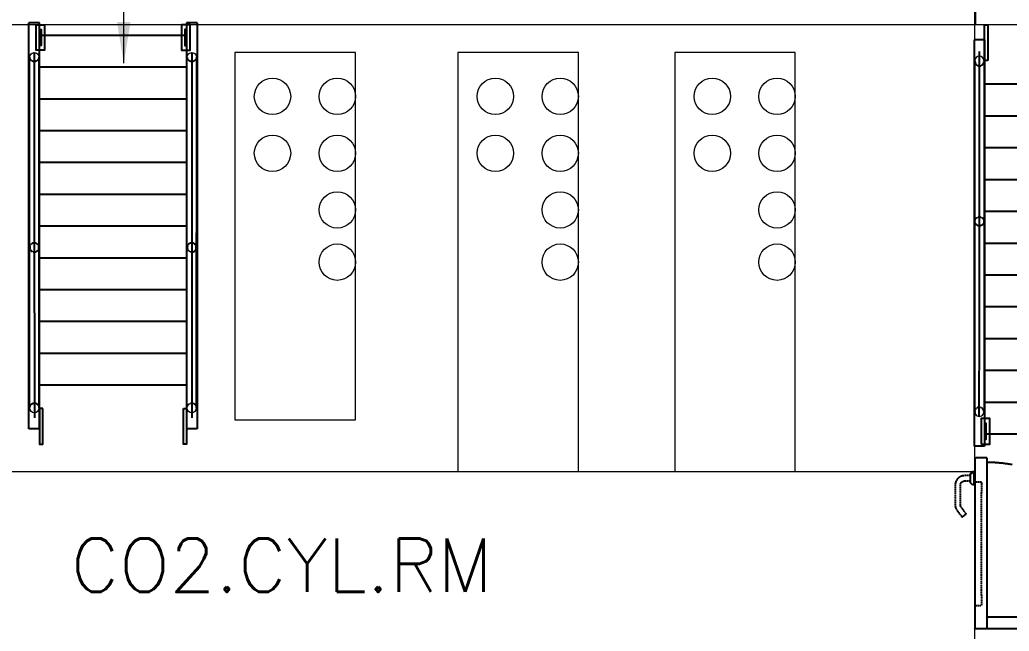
# Model space of a CAD drawing. Header units: inches. Extents: x -1413543 to -1222802, y -662286 to -549720.
# Drawn here: x -1382958 to -1375747, y -614279 to -609825 of the extents above; entities that cross this region are included whole.
import ezdxf

# ---------------------------------------------------------------- set-up
doc = ezdxf.new("R2010")
doc.units = ezdxf.units.IN
doc.header["$MEASUREMENT"] = 0
for name, pattern in [('ACAD_ISO02W100', [15, 12, -3]), ('CENTER', [2, 1.25, -0.25, 0.25, -0.25]), ('HIDDEN', [0.375, 0.25, -0.125])]:
    doc.linetypes.add(name, pattern=pattern)
doc.layers.get('0').update_dxf_attribs({"color": 1, "lineweight": 20})
for name, color, linetype in [('bd casing (6c34) - Visible', 8, 'HIDDEN'), ('bd glass (6c34) - Visible', 8, 'HIDDEN'), ('Dimension', 1, 'Continuous'), ('door (6c34) - Visible', 8, 'HIDDEN'), ('door (dd79) - Visible', 7, 'Continuous'), ('LADDER', 2, 'Continuous')]:
    doc.layers.add(name, color=color, linetype=linetype)
doc.layers.add('Door & Window & scuttle', color=2, linetype='Continuous', lineweight=25)
doc.styles.add('Romans', font='romans.shx', dxfattribs={"width": 0.8})
doc.styles.get("Standard").update_dxf_attribs({"font": 'arial.ttf'})
doc.dimstyles.new('Base Scale 1-300.1', dxfattribs={"dimscale": 300, "dimtxt": 2, "dimasz": 2, "dimexe": 1, "dimexo": 1, "dimgap": 0.7, "dimtad": 1, "dimdec": 0, "dimzin": 0, "dimdsep": 46, "dimtxsty": 'Romans', "dimcen": 0, "dimclrd": 256, "dimclre": 256, "dimclrt": 104, "dimadec": 0, "dimazin": 0, "dimtfac": 1, "dimtdec": 0, "dimtmove": 0, "dimatfit": 3, "dimfxl": 0, "dimtolj": 1, "dimtzin": 0, "dimlwd": -1, "dimlwe": -1, "dimarcsym": 0})

# ---------------------------------------------------------------- blocks, each defined once
blk = doc.blocks.new('A$C2d3c49ee')
at = {"layer": 'LADDER', "color": 0}
for p, q in [((-2216.6, -4000), (-2216.6, -5922.6, 3562.1)), ((-2166.6, -4000, 0), (-2216.6, -4000)), ((-2166.6, -4000, 0), (-2166.6, -5922.6, 3562.1)), ((-1470, -5922.6, 3562.1), (-1470, -4000, -1290.1)), ((-1420, -4000, 0), (-1470, -4000, 0)), ((-1420, -5922.6, 3562.1), (-1420, -4000)), ((-2166.6, -4208.4, 7668.8), (-1470, -4208.4, 7668.8)), ((-2166.6, -4358.9, 7668.8), (-1470, -4358.9, 7668.8)), ((-2166.6, -4509.5, 7209.3), (-1470, -4509.5, 7209.3)), ((-2166.6, -4660, 3562.1), (-1470, -4660, 3562.1)), ((-2166.6, -4810.6, 3562.1), (-1470, -4810.6, 3562.1)), ((-2166.6, -4961.3, 1136), (-1470, -4961.3, 1136)), ((-2166.6, -5111.6, 3562.1), (-1470, -5111.6, 3562.1)), ((-2166.6, -5262.2, 3562.1), (-1470, -5262.2, 3562.1)), ((-2166.6, -5412.7, 5228.8), (-1470, -5412.7, 5228.8)), ((-2166.6, -5563.3, 5228.8), (-1470, -5563.3, 5228.8)), ((-2166.6, -5713.8, 3562.1), (-1470, -5713.8, 3562.1)), ((-2166.6, -5864.3, 3562.1), (-1470, -5864.3, 3562.1)), ((-2166.6, -5864.3, 3562.1), (-1470, -5864.3, 3562.1)), ((-2166.6, -5922.6, 3562.1), (-2216.6, -5922.6, 3562.1)), ((-1420, -5922.6, 3562.1), (-1470, -5922.6, 3562.1))]:
    blk.add_line(p, q, dxfattribs=at)
at = {"layer": 'LADDER', "color": 0, "linetype": 'CENTER', "ltscale": 0.5}
for p, q in [((-2191.6, -5781.5, 3562.1), (-2191.1, -4053.2, 3562.1)), ((-1445, -5781.5, 3562.1), (-1445.6, -4053.2, 3562.1))]:
    blk.add_line(p, q, dxfattribs=at)
at = {"layer": 'LADDER', "color": 0, "lineweight": 20}
for p, q in [((-2212.5, -4098.2, 3562.1), (-2212.8, -5760.1, 3562.1)), ((-2169.6, -4098.2, 3562.1), (-2169.9, -5760.1, 3562.1)), ((-1467, -4098.2, 3562.1), (-1466.8, -5760.1, 3562.1)), ((-1424.1, -4098.2, 3562.1), (-1423.9, -5760.1, 3562.1))]:
    blk.add_line(p, q, dxfattribs=at)
at = {"layer": 'LADDER', "color": 0}
for points, elevation in [([(-2151.6, -4096.9), (-2166.6, -4096.9), (-2166.6, -3928.6), (-2151.6, -3928.6)], 0), ([(-1485, -4096.9), (-1470, -4096.9), (-1470, -3928.6), (-1485, -3928.6)], 0), ([(-2182.6, -5912.6), (-2142.6, -5912.6), (-2142.6, -5792.6), (-2182.6, -5792.6)], 3562.1), ([(-1454, -5912.6), (-1494, -5912.6), (-1494, -5792.6), (-1454, -5792.6)], 3562.1), ([(-2166.6, -5890.1), (-2158.6, -5890.1), (-2158.6, -5815.1), (-2166.6, -5815.1)], 3562.1), ([(-1470, -5890.1), (-1478, -5890.1), (-1478, -5815.1), (-1470, -5815.1)], 3562.1)]:
    blk.add_lwpolyline(points, close=True, dxfattribs=dict(at, elevation=elevation))
at = {"layer": 'LADDER', "color": 0, "linetype": 'HIDDEN', "ltscale": 0.5}
for centre in [(-2191, -4858.8, 3562.1), (-1445.6, -4858.8, 3562.1)]:
    blk.add_circle(centre, 21.5, dxfattribs=at)
at = {"layer": 'LADDER', "color": 0, "lineweight": 20}
for centre, radius, start, end in [((-2191.1, -4098.2, 3562.1), 21.4, 0.0056, 180.0056), ((-1445.6, -4098.2, 3562.1), 21.4, 359.9944, 179.9944), ((-2191.3, -5760.1, 3562.1), 21.5, 179.9969, 0), ((-1445.3, -5760.1, 3562.1), 21.5, 180, 0.0031)]:
    blk.add_arc(centre, radius, start, end, dxfattribs=at)
at = {"layer": 'LADDER', "color": 0, "linetype": 'HIDDEN', "ltscale": 0.5}
for centre, start, end in [((-2190.9, -4101.1, 3562.1), 180.0009, 354.1148), ((-1445.7, -4101.1, 3562.1), 185.8852, 359.9991), ((-2191.3, -5760.1, 3562.1), 5.8852, 179.9991), ((-1445.3, -5760.1, 3562.1), 0.0009, 174.1148)]:
    blk.add_arc(centre, 21.5, start, end, dxfattribs=at)
blk = doc.blocks.new('qwee')
at = {"layer": 'bd casing (6c34) - Visible', "color": 0}
for points in [[(541432.8, -116122.7, -11.5), (541447.8, -116122.7, -11.5), (541462.8, -116122.7, -11.5)], [(541432.8, -116122.7, -11.5), (541432.8, -116146.7, -11.5), (541432.8, -116170.7, -11.5)], [(541432.8, -116650.7, -11.5), (541432.8, -116674.7, -11.5), (541432.8, -116698.7, -11.5)], [(541462.8, -116698.7, -11.5), (541447.8, -116698.7, -11.5), (541432.8, -116698.7, -11.5)]]:
    blk.add_open_spline(points, degree=2, dxfattribs=at)
at = {"layer": 'bd glass (6c34) - Visible', "color": 0}
blk.add_open_spline([(541432.8, -116650.7, -11.5), (541432.8, -116410.7, -11.5), (541432.8, -116170.7, -11.5)], degree=2, dxfattribs=at)
at = {"layer": 'Door & Window & scuttle', "color": 0, "linetype": 'ACAD_ISO02W100', "ltscale": 10}
blk.add_arc((541416.6, -116759.7, -11.5), 731.8, 90.7066, 179.4564, dxfattribs=at)
at = {"layer": 'door (6c34) - Visible', "color": 0}
for points, knots in [([(541485.8, -116091.7, -11.5), (541490.7, -116091.7, -11.5), (541495.6, -116091.7, -11.5), (541500.4, -116091.7, -11.5), (541503.1, -116091.7, -11.5), (541505.8, -116091.7, -11.5), (541508.7, -116091.7, -11.5), (541509.5, -116091.7, -11.5), (541510.3, -116091.7, -11.5), (541511.3, -116091.7, -11.5), (541512.8, -116091.7, -11.5), (541514.6, -116091.9, -11.5), (541516.3, -116092.1, -11.5), (541520, -116092.6, -11.5), (541523.5, -116093.5, -11.5), (541526.8, -116094.8, -11.5), (541530.3, -116096.2, -11.5), (541533.7, -116098.1, -11.5), (541536.8, -116100.3, -11.5), (541539.9, -116102.6, -11.5), (541542.8, -116105.3, -11.5), (541545.2, -116108.3, -11.5), (541547.6, -116111.3, -11.5), (541549.7, -116114.6, -11.5), (541551.3, -116118.1, -11.5), (541552.8, -116121.4, -11.5), (541553.9, -116125, -11.5), (541554.5, -116128.5, -11.5), (541554.9, -116130.2, -11.5), (541555.1, -116132, -11.5), (541555.2, -116133.7, -11.5), (541555.3, -116134.9, -11.5), (541555.3, -116136.1, -11.5), (541555.3, -116137.1, -11.5), (541555.3, -116138, -11.5), (541555.3, -116138.8, -11.5), (541555.3, -116139.6, -11.5), (541555.3, -116141.9, -11.5), (541555.3, -116144.3, -11.5), (541555.3, -116146.7, -11.5), (541555.3, -116149, -11.5), (541555.3, -116151.4, -11.5), (541555.3, -116153.8, -11.5), (541555.3, -116163.2, -11.5), (541555.3, -116172.6, -11.5), (541555.3, -116182.1, -11.5), (541555.3, -116191.5, -11.5), (541555.3, -116201, -11.5), (541555.3, -116210.4, -11.5), (541555.3, -116212.8, -11.5), (541555.3, -116215.1, -11.5), (541555.3, -116217.5, -11.5), (541555.3, -116219.9, -11.5), (541555.3, -116222.2, -11.5), (541555.3, -116224.6, -11.5), (541555.3, -116225.2, -11.5), (541555.3, -116225.8, -11.5), (541555.3, -116226.5, -11.5), (541555.3, -116227.2, -11.5), (541555.3, -116227.9, -11.5), (541555.3, -116228.8, -11.5), (541555.3, -116229.5, -11.5), (541555.2, -116230.2, -11.5), (541555.2, -116231, -11.5), (541554.9, -116234, -11.5), (541554.4, -116237, -11.5), (541553.5, -116239.9, -11.5), (541552.7, -116242.9, -11.5), (541551.5, -116245.7, -11.5), (541550.1, -116248.4, -11.5), (541549.8, -116249, -11.5), (541549.4, -116249.7, -11.5), (541549, -116250.4, -11.5), (541548.6, -116251, -11.5), (541548.3, -116251.6, -11.5), (541547.8, -116252.3, -11.5), (541547.4, -116252.9, -11.5), (541546.9, -116253.6, -11.5), (541546.6, -116254.1, -11.5), (541546.2, -116254.5, -11.5), (541545.9, -116254.9, -11.5), (541545.7, -116255.3, -11.5), (541545.4, -116255.7, -11.5), (541545.1, -116256, -11.5), (541544.8, -116256.4, -11.5), (541543.7, -116258, -11.5), (541542.5, -116259.6, -11.5), (541541.3, -116261.2, -11.5), (541540.1, -116262.7, -11.5), (541538.9, -116264.3, -11.5), (541537.7, -116265.9, -11.5), (541535.3, -116269.1, -11.5), (541532.9, -116272.3, -11.5), (541530.5, -116275.5, -11.5), (541528.1, -116278.7, -11.5), (541525.7, -116281.9, -11.5), (541523.3, -116285, -11.5)], [1.795647, 1.795647, 1.795647, 1.795647, 16.373701, 16.373701, 16.373701, 24.654515, 24.654515, 24.654515, 27.283929, 27.283929, 27.283929, 32.321107, 32.321107, 32.321107, 43.237309, 43.237309, 43.237309, 54.686123, 54.686123, 54.686123, 66.367219, 66.367219, 66.367219, 77.893449, 77.893449, 77.893449, 88.905867, 88.905867, 88.905867, 94.138366, 94.138366, 94.138366, 97.475142, 97.475142, 97.475142, 100.042977, 100.042977, 100.042977, 107.077017, 107.077017, 107.077017, 114.169226, 114.169226, 114.169226, 142.496763, 142.496763, 142.496763, 170.829157, 170.829157, 170.829157, 177.916258, 177.916258, 177.916258, 184.977658, 184.977658, 184.977658, 186.904096, 186.904096, 186.904096, 189.16594, 189.16594, 189.16594, 191.395327, 191.395327, 191.395327, 200.539981, 200.539981, 200.539981, 209.665065, 209.665065, 209.665065, 211.921544, 211.921544, 211.921544, 214.180847, 214.180847, 214.180847, 216.407599, 216.407599, 216.407599, 217.898003, 217.898003, 217.898003, 219.259092, 219.259092, 219.259092, 225.229087, 225.229087, 225.229087, 231.20403, 231.20403, 231.20403, 243.15237, 243.15237, 243.15237, 255.101362, 255.101362, 255.101362, 255.101362]), ([(541503.7, -116270.3, -11.5), (541506.1, -116267.1, -11.5), (541508.5, -116263.9, -11.5), (541510.8, -116260.7, -11.5), (541513.2, -116257.6, -11.5), (541515.6, -116254.4, -11.5), (541518, -116251.2, -11.5), (541519.2, -116249.6, -11.5), (541520.4, -116248, -11.5), (541521.6, -116246.4, -11.5), (541522.8, -116244.8, -11.5), (541524, -116243.2, -11.5), (541525.2, -116241.6, -11.5), (541525.5, -116241.3, -11.5), (541525.7, -116240.9, -11.5), (541526, -116240.5, -11.5), (541526.3, -116240.2, -11.5), (541526.5, -116239.8, -11.5), (541526.7, -116239.6, -11.5), (541527, -116239.2, -11.5), (541527.1, -116239, -11.5), (541527.3, -116238.7, -11.5), (541527.5, -116238.4, -11.5), (541527.7, -116238.1, -11.5), (541527.9, -116237.8, -11.5), (541528, -116237.5, -11.5), (541528.2, -116237.2, -11.5), (541528.4, -116236.9, -11.5), (541529, -116235.7, -11.5), (541529.5, -116234.4, -11.5), (541529.9, -116233.1, -11.5), (541530.3, -116231.8, -11.5), (541530.5, -116230.4, -11.5), (541530.7, -116229.1, -11.5), (541530.7, -116228.7, -11.5), (541530.7, -116228.4, -11.5), (541530.7, -116228, -11.5), (541530.7, -116227.6, -11.5), (541530.7, -116227.1, -11.5), (541530.7, -116226.5, -11.5), (541530.7, -116225.9, -11.5), (541530.7, -116225.3, -11.5), (541530.7, -116224.6, -11.5), (541530.7, -116222.2, -11.5), (541530.7, -116219.9, -11.5), (541530.7, -116217.5, -11.5), (541530.7, -116215.1, -11.5), (541530.7, -116212.8, -11.5), (541530.7, -116210.4, -11.5), (541530.7, -116201, -11.5), (541530.7, -116191.5, -11.5), (541530.7, -116182.1, -11.5), (541530.7, -116172.6, -11.5), (541530.7, -116163.2, -11.5), (541530.7, -116153.7, -11.5), (541530.7, -116151.4, -11.5), (541530.7, -116149, -11.5), (541530.7, -116146.7, -11.5), (541530.7, -116144.3, -11.5), (541530.7, -116142, -11.5), (541530.7, -116139.5, -11.5), (541530.7, -116138.7, -11.5), (541530.7, -116137.8, -11.5), (541530.7, -116137.1, -11.5), (541530.7, -116136.4, -11.5), (541530.7, -116135.9, -11.5), (541530.7, -116135.4, -11.5), (541530.6, -116134.6, -11.5), (541530.5, -116133.8, -11.5), (541530.4, -116133, -11.5), (541530.1, -116131.4, -11.5), (541529.6, -116129.8, -11.5), (541528.9, -116128.3, -11.5), (541528.2, -116126.7, -11.5), (541527.2, -116125.2, -11.5), (541526.1, -116123.8, -11.5), (541525, -116122.5, -11.5), (541523.7, -116121.2, -11.5), (541522.3, -116120.2, -11.5), (541520.9, -116119.2, -11.5), (541519.4, -116118.3, -11.5), (541517.8, -116117.7, -11.5), (541516.2, -116117.1, -11.5), (541514.6, -116116.7, -11.5), (541513, -116116.5, -11.5), (541512.3, -116116.3, -11.5), (541511.6, -116116.3, -11.5), (541510.6, -116116.3, -11.5), (541510, -116116.3, -11.5), (541509.3, -116116.3, -11.5), (541508.5, -116116.3, -11.5), (541505.9, -116116.3, -11.5), (541503.2, -116116.3, -11.5), (541500.4, -116116.3, -11.5), (541495.7, -116116.3, -11.5), (541491, -116116.3, -11.5), (541486.4, -116116.3, -11.5)], [0, 0, 0, 0, 11.948992, 11.948992, 11.948992, 23.897801, 23.897801, 23.897801, 29.872276, 29.872276, 29.872276, 35.85081, 35.85081, 35.85081, 37.203356, 37.203356, 37.203356, 38.427182, 38.427182, 38.427182, 39.456646, 39.456646, 39.456646, 40.483304, 40.483304, 40.483304, 41.51353, 41.51353, 41.51353, 45.656856, 45.656856, 45.656856, 49.780168, 49.780168, 49.780168, 50.816029, 50.816029, 50.816029, 52.361849, 52.361849, 52.361849, 54.243136, 54.243136, 54.243136, 61.349686, 61.349686, 61.349686, 68.43025, 68.43025, 68.43025, 96.769181, 96.769181, 96.769181, 125.112929, 125.112929, 125.112929, 132.188927, 132.188927, 132.188927, 139.323117, 139.323117, 139.323117, 141.790748, 141.790748, 141.790748, 143.489566, 143.489566, 143.489566, 145.85198, 145.85198, 145.85198, 150.863874, 150.863874, 150.863874, 156.102942, 156.102942, 156.102942, 161.411952, 161.411952, 161.411952, 166.618452, 166.618452, 166.618452, 171.527424, 171.527424, 171.527424, 173.960274, 173.960274, 173.960274, 176.063873, 176.063873, 176.063873, 184.170713, 184.170713, 184.170713, 198.212156, 198.212156, 198.212156, 198.212156])]:
    blk.add_open_spline(points, degree=3, knots=knots, dxfattribs=at)
blk.add_open_spline([(541523.3, -116285, -11.5), (541513.5, -116277.7, -11.5), (541503.7, -116270.3, -11.5)], degree=2, dxfattribs=at)
at = {"layer": 'door (dd79) - Visible', "color": 0}
for p, q in [((541407.6, -116007.9, -11.5), (541407.6, -116807.9, -11.5)), ((541407.6, -116007.9, -11.5), (541458, -116007.9, -11.5)), ((541462.8, -116012.7, -11.5), (541462.8, -116803.1, -11.5)), ((541467.6, -116073.5, -11.5), (541467.6, -116134.4, -11.5)), ((541474.2, -116073.5, -11.5), (541484, -116082.2, -11.5)), ((541474.2, -116076.5, -11.5), (541484, -116085.2, -11.5)), ((541484, -116125.8, -11.5), (541484, -116082.2, -11.5)), ((541467.6, -116134.4, -11.5), (541474.2, -116134.4, -11.5)), ((541474.2, -116134.4, -11.5), (541484, -116125.8, -11.5)), ((540662.8, -116807.9, -11.5), (540662.8, -116757.5, -11.5)), ((540667.6, -116752.7, -11.5), (541402.8, -116752.7, -11.5)), ((540662.8, -116807.9, -11.5), (541458, -116807.9, -11.5))]:
    blk.add_line(p, q, dxfattribs=at)
for centre, start, end in [((541458, -116012.7, -11.5), 360, 90), ((540667.6, -116757.5, -11.5), 90, 180), ((541402.8, -116757.5, -11.5), 360, 90), ((541458, -116803.1, -11.5), 270, 0)]:
    blk.add_arc(centre, 4.8, start, end, dxfattribs=at)
for points, degree in [([(541467.6, -116073.5, -11.5), (541470.9, -116073.5, -11.5), (541474.2, -116073.5, -11.5)], 2), ([(541467.6, -116076.5, -11.5), (541470.9, -116076.5, -11.5), (541474.2, -116076.5, -11.5)], 2), ([(541484, -116091.7, -11.5), (541484.6, -116091.7, -11.5), (541485.2, -116091.7, -11.5), (541485.8, -116091.7, -11.5)], 3), ([(541486.4, -116116.3, -11.5), (541485.6, -116116.3, -11.5), (541484.8, -116116.3, -11.5), (541484, -116116.3, -11.5)], 3), ([(541407.6, -116752.7, -11.5), (541407.6, -116777.9, -11.5), (541407.6, -116803.1, -11.5)], 2)]:
    blk.add_open_spline(points, degree=degree, dxfattribs=at)
blk = doc.blocks.new('344')
at = {"color": 0, "xscale": -1.166284279373328, "yscale": 1.166284279373328, "zscale": 1.166284279373328}
blk.add_blockref('qwee', (1172202.6, 20597.9, 13.4), dxfattribs=at)

msp = doc.modelspace()

# ---------------------------------------------------------------- linework, layer by layer
at = {"color": 0, "ltscale": 30}
for points in [[(-1375996.6, -618760), (-1375996.6, -604660.4)], [(-1375829.6, -609862.2), (-1384923.9, -609862.2), (-1384923.9, -611156.2), (-1390129.3, -611156.2), (-1390129.3, -612506.2), (-1398407.3, -612506.2)], [(-1383936.4, -610352.2), (-1383936.4, -613116.1), (-1375996.6, -613116.1)]]:
    msp.add_lwpolyline(points, dxfattribs=at)
for points in [[(-1375989.1, -608599.1), (-1374566, -608599.1), (-1374566, -609862.2), (-1375989.1, -609862.2)], [(-1380511.6, -610062.4), (-1381389.9, -610062.4), (-1381389.9, -612740.7), (-1380511.6, -612740.7)], [(-1378887.1, -610062.4), (-1379765.5, -610062.4), (-1379765.5, -613116.1), (-1378887.1, -613116.1)], [(-1377306.5, -610062.4), (-1378184.8, -610062.4), (-1378184.8, -613116.1), (-1377306.5, -613116.1)]]:
    msp.add_lwpolyline(points, close=True, dxfattribs=at)
for centre in [(-1381116.4, -610382.7), (-1380644, -610382.7), (-1379491.9, -610382.7), (-1379019.6, -610382.7), (-1377911.2, -610382.7), (-1377438.9, -610382.7), (-1381116.4, -610797.9), (-1380644, -610797.9), (-1379491.9, -610797.9), (-1379019.6, -610797.9), (-1377911.2, -610797.9), (-1377438.9, -610797.9), (-1380644, -611209.8), (-1379019.6, -611209.8), (-1377438.9, -611209.8), (-1380644, -611590.7), (-1379019.6, -611590.7), (-1377438.9, -611590.7)]:
    msp.add_circle(centre, 132.5, dxfattribs=at)

# ---------------------------------------------------------------- block references
at = {"color": 0, "xscale": 1.336340955652392, "yscale": 1.336340955652392, "zscale": 1.336340955652392}
msp.add_blockref('344', (-2098560.3, -459736.9), dxfattribs=at)
at = {"layer": 'Dimension', "color": 0, "linetype": 'Continuous', "ltscale": 0.5, "xscale": -1.53909753161822, "yscale": 1.53909753161822, "zscale": 1.53909753161822, "rotation": 180}
msp.add_blockref('A$C2d3c49ee', (-1379479.7, -618962.2, -5482.4), dxfattribs=at)
at = {"layer": 'Dimension', "color": 0, "linetype": 'Continuous', "ltscale": 0.5, "xscale": 1.53909753161822, "yscale": 1.53909753161822, "zscale": 1.53909753161822}
msp.add_blockref('A$C2d3c49ee', (-1372591.6, -603815.6, -5482.4), dxfattribs=at)

# ---------------------------------------------------------------- texts
at = {"color": 0, "ltscale": 30, "insert": (-1382584.7, -613602.9), "char_height": 389.726, "attachment_point": 1}
msp.add_mtext_dynamic_manual_height_columns('{\\Fromans|c0;CO2.CYL.RM}', width=660.143, gutter_width=37.5, heights=[0], dxfattribs=at)

# ---------------------------------------------------------------- leaders
at = {"color": 0, "ltscale": 30}
msp.add_leader([(-1382200.3, -610142.1), (-1382200.3, -609202.7)], dimstyle='Base Scale 1-300.1', override={"dimasz": 1, "dimclrd": 0}, dxfattribs=at)

doc.saveas('drawing.dxf')
